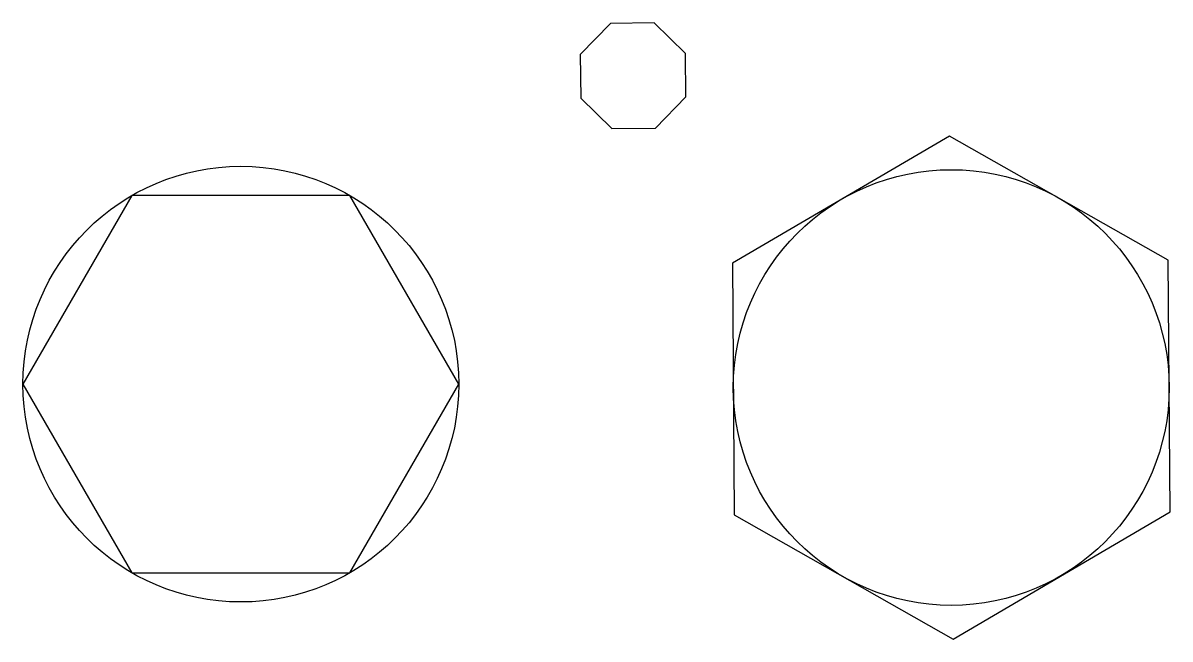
# Model space of a CAD drawing. Header units: millimetres. Extents: x 21 to 284, y 9 to 150.
import ezdxf

# ---------------------------------------------------------------- set-up
doc = ezdxf.new("R2010")
doc.units = ezdxf.units.MM

msp = doc.modelspace()

# ---------------------------------------------------------------- linework, layer by layer
for points in [[(149.11, 143.1), (149.23, 133.1), (156.38, 126.11), (166.38, 126.23), (173.37, 133.39), (173.25, 143.38), (166.09, 150.37), (156.09, 150.25)], [(284.04, 95.89), (233.84, 124.41), (184.05, 95.19), (184.45, 37.46), (234.66, 8.94), (284.45, 38.16)], [(46.26, 24.16), (96.26, 24.16), (121.26, 67.46), (96.26, 110.76), (46.26, 110.76), (21.26, 67.46)]]:
    msp.add_lwpolyline(points, close=True)
for centre in [(71.26, 67.46), (234.25, 66.68)]:
    msp.add_circle(centre, 50)

doc.saveas('drawing.dxf')
